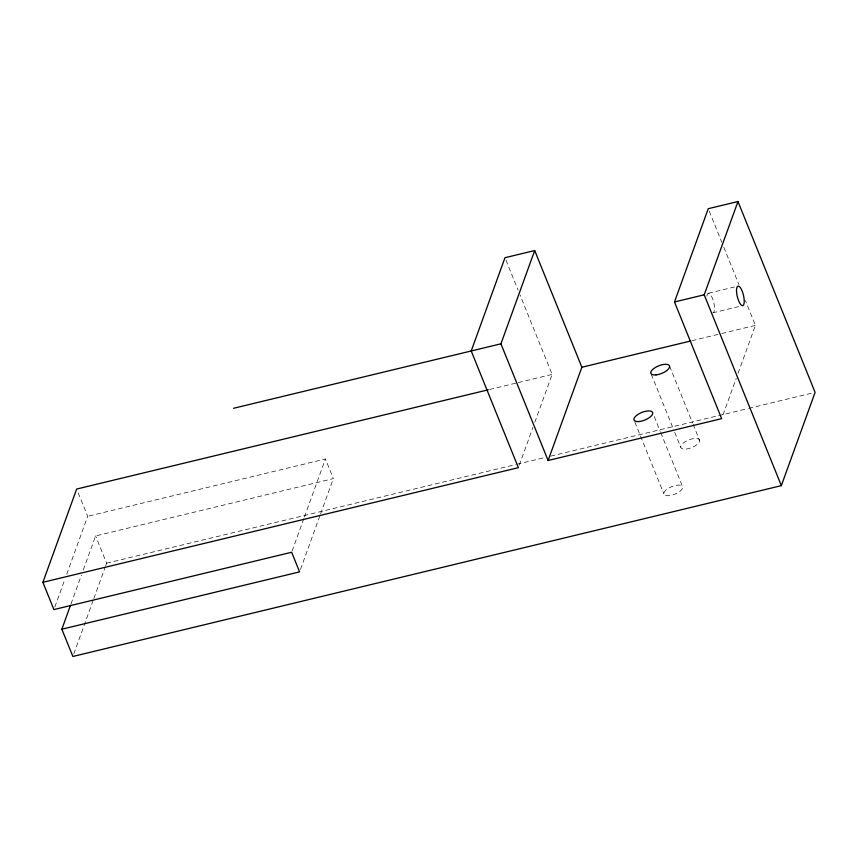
<?xml version="1.0" encoding="UTF-8"?>
<svg xmlns="http://www.w3.org/2000/svg" width="858" height="858" viewBox="0 0 858 858"><rect width="100%" height="100%" fill="white"/><g stroke="black" fill="none" stroke-linecap="round" stroke-linejoin="round"><path stroke-width="0.64" stroke-dasharray="4.29 3.22" d="M54.826 607.056L64.865 579.322M66.699 574.281L87.677 516.312L77.66 491.527M70.978 604L81.467 575.01M83.29 569.969L95.613 535.939L333.354 478.614L325.418 458.987L87.677 516.312M73.788 653.946L93.404 599.753M93.854 598.487L105.266 566.988M105.716 565.722L106.628 563.202L95.613 535.939M292.117 550.986L303.979 518.221M304.429 516.956L325.418 458.987M300.504 569.358L320.12 515.165M320.581 513.899L333.354 478.614M519.294 465.143L532.979 427.327M534.802 422.286L552.144 374.399L520.034 294.948M723.015 414.864L736.25 378.314M738.073 373.273L755.415 325.386L745.377 300.557M708.547 293.232L734.394 287.001M712.751 312.848L738.599 306.617M489.618 389.478L516.966 382.882M518.275 382.561L552.144 374.399M691.945 340.69L720.441 333.816M721.739 333.505L755.415 325.386M106.628 563.202L515.561 464.596M516.87 464.285L544.219 457.689M550.729 456.124L747.382 408.698M748.68 408.387L812.494 392.996M709.255 211.186L721.793 242.213M723.798 247.179L738.856 284.416M669.615 366.205L692.599 423.058M693.103 424.292L699.592 440.358A10.06 4.097 -22 0 1 686.068 449.045A10.06 4.097 -22 0 1 684.845 441.924A10.06 4.097 -22 0 1 699.592 440.358M651.265 374.281L672.747 427.423M674.742 432.368L680.737 447.2M654.236 416.548L660.231 431.37M660.735 432.614L682.711 486.99A10.06 4.097 -22 0 1 669.186 495.677A10.06 4.097 -22 0 1 667.964 488.556A10.06 4.097 -22 0 1 682.711 486.99M634.888 422.147L663.856 493.833M505.984 260.199L518.028 289.983M706.874 296.074A10.06 3.153 76.4 0 1 712.408 298.187A10.06 3.153 76.4 0 1 713.524 312.526"/><path stroke-width="1.29" d="M42.9 582.314L518.382 467.664L471.224 350.976L504.976 257.711L534.695 250.547L500.933 343.811L548.101 460.499L721.653 418.65L674.485 301.962L708.247 208.698L737.966 201.533L815.1 392.374L781.338 485.639L72.876 656.467L61.851 629.204L299.592 571.878L291.656 552.252L53.915 609.577L42.9 582.314L76.662 489.049L488.309 389.789M61.851 629.204L70.517 605.255M548.101 460.499L581.863 367.235L534.695 250.547M781.338 485.639L704.204 294.798L737.966 201.533M233.483 408.301L500.933 343.811M674.485 301.962L704.204 294.798M581.863 367.235L690.658 341.001M736.507 290.926A10.06 3.153 76.4 0 0 742.47 305.684A10.06 3.153 76.4 0 0 742.127 291.023A10.06 3.153 76.4 0 0 736.507 290.926M656.091 374.892A10.06 4.097 -22 0 0 669.615 366.205A10.06 4.097 -22 0 0 654.869 367.771A10.06 4.097 -22 0 0 656.091 374.892M639.21 421.525A10.06 4.097 -22 0 0 652.745 412.837A10.06 4.097 -22 0 0 637.987 414.403A10.06 4.097 -22 0 0 639.21 421.525"/></g></svg>
